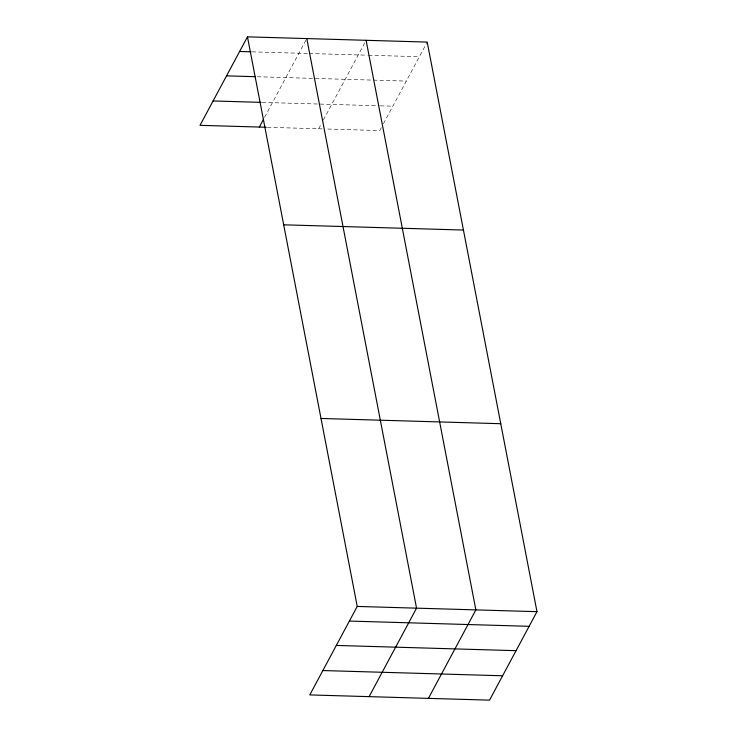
<?xml version="1.0" encoding="UTF-8"?>
<svg xmlns="http://www.w3.org/2000/svg" width="737" height="737" viewBox="0 0 737 737"><rect width="100%" height="100%" fill="white"/><g stroke="black" fill="none" stroke-linecap="round" stroke-linejoin="round"><path stroke-width="0.55" stroke-dasharray="3.69 2.76" d="M264.565 117.312L306.785 38.582M318.651 128.782L321.268 123.908M323.359 120.011L366.096 40.305M381.333 127.639L379.767 130.569L326.574 129.012M383.424 123.742L427.211 42.083M252.165 51.848L308.057 53.479M309.199 53.515L367.302 55.201M368.436 55.238L419.362 56.721M257.351 76.749L406.29 81.088M262.142 102.388L379.251 105.796M380.384 105.833L392.83 106.192M267.328 127.289L322.051 128.883"/><path stroke-width="1.11" d="M247.466 36.85L357.233 606.431L309.789 694.917L489.534 700.15L536.978 611.673L427.211 42.083L247.466 36.85L200.022 125.327L266.186 127.252M259.341 127.059L263.524 119.256M369.108 696.64L416.552 608.163L306.785 38.582M428.418 698.372L475.862 609.895L366.096 40.305M239.617 51.489L251.031 51.82M226.554 75.856L255.066 76.685M213.094 100.96L260.999 102.36M283.69 224.813L463.435 230.045M321.01 418.469L500.755 423.711M357.233 606.431L536.978 611.673M349.384 621.07L529.129 626.312M336.321 645.437L516.057 650.679M322.861 670.55L502.597 675.783"/></g></svg>
